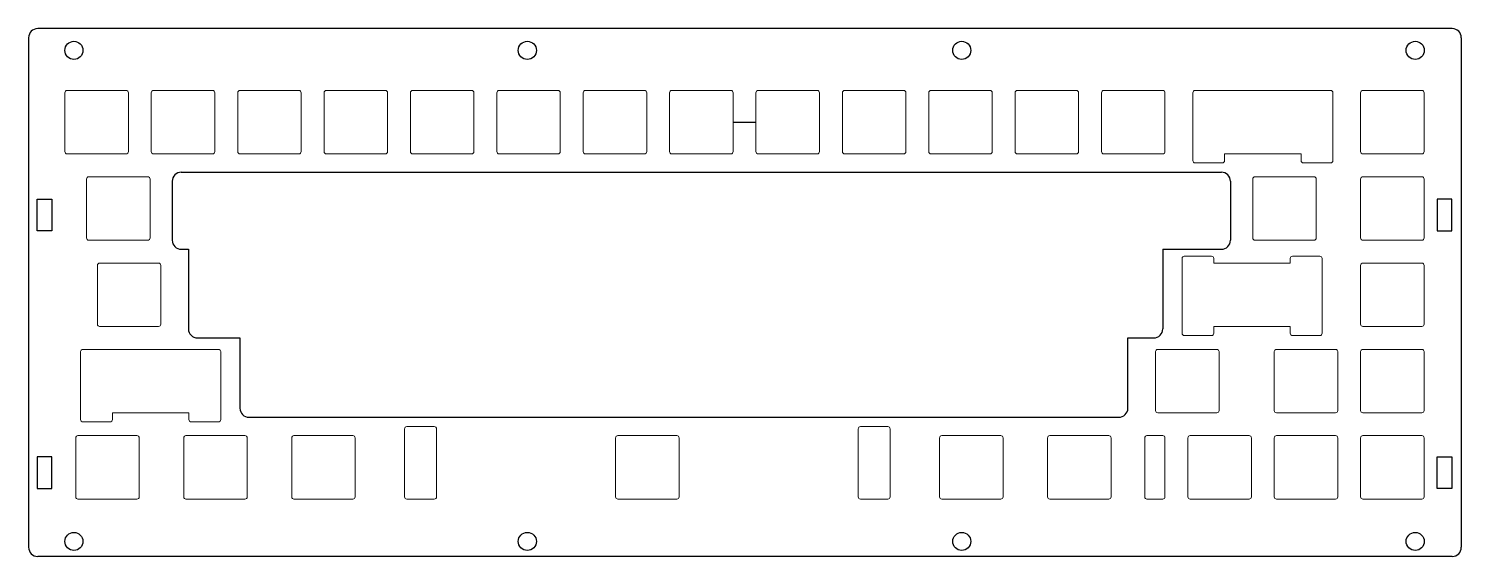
# Model space of a CAD drawing. Header units: millimetres. Extents: x 96 to 411, y 117 to 234.
import ezdxf

# ---------------------------------------------------------------- set-up
doc = ezdxf.new("R2010")
doc.units = ezdxf.units.MM

msp = doc.modelspace()

# ---------------------------------------------------------------- linework, layer by layer
for p, q in [((95.51, 231.7), (95.51, 119.2)), ((409.46, 233.7), (97.51, 233.7)), ((411.46, 231.7), (411.46, 119.2)), ((250.86, 213.05), (255.91, 213.05)), ((127.18, 200), (127.18, 187)), ((129.18, 202), (358.54, 202)), ((360.54, 200), (360.54, 187)), ((97.41, 189.05), (97.41, 196.05)), ((97.41, 196.05), (100.61, 196.05)), ((100.61, 196.05), (100.61, 189.05)), ((409.36, 196.05), (406.16, 196.05)), ((406.16, 196.05), (406.16, 189.05)), ((409.36, 189.05), (409.36, 196.05)), ((100.61, 189.05), (97.41, 189.05)), ((406.16, 189.05), (409.36, 189.05)), ((129.18, 185), (130.75, 185)), ((130.75, 185), (130.75, 167.43)), ((345.61, 185), (345.61, 167.43)), ((345.61, 185), (358.54, 185)), ((132.75, 165.43), (142.12, 165.43)), ((142.12, 165.43), (142.12, 149.9)), ((337.92, 149.9), (337.92, 165.43)), ((337.92, 165.43), (343.61, 165.43)), ((144.12, 147.9), (335.92, 147.9)), ((100.61, 139.15), (97.41, 139.15)), ((97.41, 139.15), (97.41, 132.15)), ((100.61, 132.15), (100.61, 139.15)), ((406.16, 139.15), (409.36, 139.15)), ((406.16, 132.15), (406.16, 139.15)), ((409.36, 139.15), (409.36, 132.15)), ((97.41, 132.15), (100.61, 132.15)), ((409.36, 132.15), (406.16, 132.15)), ((409.46, 117.2), (97.51, 117.2))]:
    msp.add_line(p, q)
at = {"color": 7, "linetype": 'Continuous', "lineweight": 15}
for p, q in [((352.25, 204.55), (352.25, 219.55)), ((352.75, 220.05), (382.63, 220.05)), ((383.13, 219.55), (383.13, 204.55)), ((376.13, 206.05), (359.25, 206.05)), ((359.25, 206.05), (359.25, 204.55)), ((376.13, 204.55), (376.13, 206.05)), ((352.75, 204.05), (358.75, 204.05)), ((382.63, 204.05), (376.63, 204.05)), ((350.37, 183.45), (356.37, 183.45)), ((380.25, 183.45), (374.25, 183.45)), ((349.87, 182.95), (349.87, 166.45)), ((356.87, 181.95), (356.87, 182.95)), ((373.75, 181.95), (356.87, 181.95)), ((373.75, 182.95), (373.75, 181.95)), ((380.75, 166.45), (380.75, 182.95)), ((356.87, 166.45), (356.87, 167.95)), ((356.87, 167.95), (373.75, 167.95)), ((373.75, 167.95), (373.75, 166.45)), ((350.37, 165.95), (356.37, 165.95)), ((374.25, 165.95), (380.25, 165.95))]:
    msp.add_line(p, q, dxfattribs=at)
for points in [[(104.01, 220.05), (117.01, 220.05, -0.414214), (117.51, 219.55), (117.51, 206.55, -0.414214), (117.01, 206.05), (104.01, 206.05, -0.414214), (103.51, 206.55), (103.51, 219.55, -0.414214)], [(123.06, 220.05), (136.06, 220.05, -0.414214), (136.56, 219.55), (136.56, 206.55, -0.414214), (136.06, 206.05), (123.06, 206.05, -0.414214), (122.56, 206.55), (122.56, 219.55, -0.414214)], [(142.11, 220.05), (155.11, 220.05, -0.414214), (155.61, 219.55), (155.61, 206.55, -0.414214), (155.11, 206.05), (142.11, 206.05, -0.414214), (141.61, 206.55), (141.61, 219.55, -0.414214)], [(174.66, 219.55), (174.66, 206.55, -0.414214), (174.16, 206.05), (161.16, 206.05, -0.414214), (160.66, 206.55), (160.66, 219.55, -0.414214), (161.16, 220.05), (174.16, 220.05, -0.414214)], [(193.71, 219.55), (193.71, 206.55, -0.414214), (193.21, 206.05), (180.21, 206.05, -0.414214), (179.71, 206.55), (179.71, 219.55, -0.414214), (180.21, 220.05), (193.21, 220.05, -0.414214)], [(199.26, 220.05), (212.26, 220.05, -0.414214), (212.76, 219.55), (212.76, 206.55, -0.414214), (212.26, 206.05), (199.26, 206.05, -0.414214), (198.76, 206.55), (198.76, 219.55, -0.414214)], [(218.31, 220.05), (231.31, 220.05, -0.414214), (231.81, 219.55), (231.81, 206.55, -0.414214), (231.31, 206.05), (218.31, 206.05, -0.414214), (217.81, 206.55), (217.81, 219.55, -0.414214)], [(237.36, 220.05), (250.36, 220.05, -0.414214), (250.86, 219.55), (250.86, 206.55, -0.414214), (250.36, 206.05), (237.36, 206.05, -0.414214), (236.86, 206.55), (236.86, 219.55, -0.414214)], [(256.41, 220.05), (269.41, 220.05, -0.414214), (269.91, 219.55), (269.91, 206.55, -0.414214), (269.41, 206.05), (256.41, 206.05, -0.414214), (255.91, 206.55), (255.91, 219.55, -0.414214)], [(275.46, 220.05), (288.46, 220.05, -0.414214), (288.96, 219.55), (288.96, 206.55, -0.414214), (288.46, 206.05), (275.46, 206.05, -0.414214), (274.96, 206.55), (274.96, 219.55, -0.414214)], [(294.51, 220.05), (307.51, 220.05, -0.414214), (308.01, 219.55), (308.01, 206.55, -0.414214), (307.51, 206.05), (294.51, 206.05, -0.414214), (294.01, 206.55), (294.01, 219.55, -0.414214)], [(313.56, 220.05), (326.56, 220.05, -0.414214), (327.06, 219.55), (327.06, 206.55, -0.414214), (326.56, 206.05), (313.56, 206.05, -0.414214), (313.06, 206.55), (313.06, 219.55, -0.414214)], [(332.61, 220.05), (345.61, 220.05, -0.414214), (346.11, 219.55), (346.11, 206.55, -0.414214), (345.61, 206.05), (332.61, 206.05, -0.414214), (332.11, 206.55), (332.11, 219.55, -0.414214)], [(389.76, 220.05), (402.76, 220.05, -0.414214), (403.26, 219.55), (403.26, 206.55, -0.414214), (402.76, 206.05), (389.76, 206.05, -0.414214), (389.26, 206.55), (389.26, 219.55, -0.414214)], [(122.28, 200.5), (122.28, 187.5, -0.414214), (121.78, 187), (108.78, 187, -0.414214), (108.28, 187.5), (108.28, 200.5, -0.414214), (108.78, 201), (121.78, 201, -0.414214)], [(365.95, 201, 0.414214), (365.45, 200.5), (365.45, 187.5, 0.414214), (365.95, 187), (378.95, 187, 0.414214), (379.45, 187.5), (379.45, 200.5, 0.414214), (378.95, 201)], [(389.76, 201), (402.76, 201, -0.414214), (403.26, 200.5), (403.26, 187.5, -0.414214), (402.76, 187), (389.76, 187, -0.414214), (389.26, 187.5), (389.26, 200.5, -0.414214)], [(111.16, 181.95), (124.16, 181.95, -0.414214), (124.66, 181.45), (124.66, 168.45, -0.414214), (124.16, 167.95), (111.16, 167.95, -0.414214), (110.66, 168.45), (110.66, 181.45, -0.414214)], [(389.26, 168.45, 0.414214), (389.76, 167.95), (402.76, 167.95, 0.414214), (403.26, 168.45), (403.26, 181.45, 0.414214), (402.76, 181.95), (389.76, 181.95, 0.414214), (389.26, 181.45)], [(137.36, 146.9, 0.414214), (137.86, 147.4), (137.86, 162.4, 0.414214), (137.36, 162.9), (107.48, 162.9, 0.414214), (106.98, 162.4), (106.98, 147.4, 0.414214), (107.48, 146.9), (113.48, 146.9, 0.414214), (113.98, 147.4), (113.98, 148.9), (130.86, 148.9), (130.86, 147.4, 0.414214), (131.36, 146.9)], [(344.52, 162.9), (357.52, 162.9, -0.414214), (358.02, 162.4), (358.02, 149.4, -0.414214), (357.52, 148.9), (344.52, 148.9, -0.414214), (344.02, 149.4), (344.02, 162.4, -0.414214)], [(370.21, 149.4, 0.414214), (370.71, 148.9), (383.71, 148.9, 0.414214), (384.21, 149.4), (384.21, 162.4, 0.414214), (383.71, 162.9), (370.71, 162.9, 0.414214), (370.21, 162.4)], [(389.76, 162.9), (402.76, 162.9, -0.414214), (403.26, 162.4), (403.26, 149.4, -0.414214), (402.76, 148.9), (389.76, 148.9, -0.414214), (389.26, 149.4), (389.26, 162.4, -0.414214)], [(178.92, 145.85, 0.414214), (178.42, 145.35), (178.42, 130.35, 0.414214), (178.92, 129.85), (184.96, 129.85, 0.414214), (185.46, 130.35), (185.46, 145.35, 0.414214), (184.96, 145.85)], [(285, 129.85, 0.414214), (285.5, 130.35), (285.5, 145.35, 0.414214), (285, 145.85), (278.96, 145.85, 0.414214), (278.46, 145.35), (278.46, 130.35, 0.414214), (278.96, 129.85)], [(119.89, 143.35), (119.89, 130.35, -0.414214), (119.39, 129.85), (106.39, 129.85, -0.414214), (105.89, 130.35), (105.89, 143.35, -0.414214), (106.39, 143.85), (119.39, 143.85, -0.414214)], [(129.71, 130.35, 0.414214), (130.21, 129.85), (143.21, 129.85, 0.414214), (143.71, 130.35), (143.71, 143.35, 0.414214), (143.21, 143.85), (130.21, 143.85, 0.414214), (129.71, 143.35)], [(154.02, 143.85), (167.02, 143.85, -0.414214), (167.52, 143.35), (167.52, 130.35, -0.414214), (167.02, 129.85), (154.02, 129.85, -0.414214), (153.52, 130.35), (153.52, 143.35, -0.414214)], [(225.46, 143.85, 0.414214), (224.96, 143.35), (224.96, 130.35, 0.414214), (225.46, 129.85), (238.46, 129.85, 0.414214), (238.96, 130.35), (238.96, 143.35, 0.414214), (238.46, 143.85)], [(296.89, 143.85), (309.89, 143.85, -0.414214), (310.39, 143.35), (310.39, 130.35, -0.414214), (309.89, 129.85), (296.89, 129.85, -0.414214), (296.39, 130.35), (296.39, 143.35, -0.414214)], [(320.71, 143.85), (333.71, 143.85, -0.414214), (334.21, 143.35), (334.21, 130.35, -0.414214), (333.71, 129.85), (320.71, 129.85, -0.414214), (320.21, 130.35), (320.21, 143.35, -0.414214)], [(346.11, 143.35), (346.11, 130.35, -0.414214), (345.61, 129.85), (342.14, 129.85, -0.414214), (341.64, 130.35), (341.64, 143.35, -0.414214), (342.14, 143.85), (345.61, 143.85, -0.414214)], [(365.16, 143.35), (365.16, 130.35, -0.414214), (364.66, 129.85), (351.66, 129.85, -0.414214), (351.16, 130.35), (351.16, 143.35, -0.414214), (351.66, 143.85), (364.66, 143.85, -0.414214)], [(370.71, 143.85), (383.71, 143.85, -0.414214), (384.21, 143.35), (384.21, 130.35, -0.414214), (383.71, 129.85), (370.71, 129.85, -0.414214), (370.21, 130.35), (370.21, 143.35, -0.414214)], [(389.76, 143.85), (402.76, 143.85, -0.414214), (403.26, 143.35), (403.26, 130.35, -0.414214), (402.76, 129.85), (389.76, 129.85, -0.414214), (389.26, 130.35), (389.26, 143.35, -0.414214)]]:
    msp.add_lwpolyline(points, format="xyb", close=True, dxfattribs=at)
for centre in [(105.49, 228.9), (205.49, 228.9), (301.29, 228.9), (401.29, 228.9), (105.49, 120.5), (205.49, 120.5), (301.29, 120.5), (401.29, 120.5)]:
    msp.add_circle(centre, 2)
for centre, start, end in [((97.51, 231.7), 90, 180), ((409.46, 231.7), 0, 90), ((129.18, 200), 90, 180), ((358.54, 200), 0, 90), ((129.18, 187), 180, 270), ((358.54, 187), 270, 0), ((132.75, 167.43), 180, 270), ((343.61, 167.43), 270, 0), ((144.12, 149.9), 180, 270), ((335.92, 149.9), 270, 0), ((97.51, 119.2), 180, 270), ((409.46, 119.2), 270, 0)]:
    msp.add_arc(centre, 2, start, end)
for centre, start, end in [((352.75, 219.55), 90, 180), ((382.63, 219.55), 0, 90), ((352.75, 204.55), 180, 182.866), ((352.75, 204.55), 180, 270), ((358.75, 204.55), 270, 0), ((376.63, 204.55), 180, 270), ((382.63, 204.55), 270, 360), ((350.37, 182.95), 90, 180), ((356.37, 182.95), 0, 90), ((374.25, 182.95), 90, 180), ((380.25, 182.95), 0, 90), ((350.37, 166.45), 180, 270), ((356.37, 166.45), 270, 0), ((374.25, 166.45), 180, 270), ((380.25, 166.45), 270, 0)]:
    msp.add_arc(centre, 0.5, start, end, dxfattribs=at)

doc.saveas('drawing.dxf')
